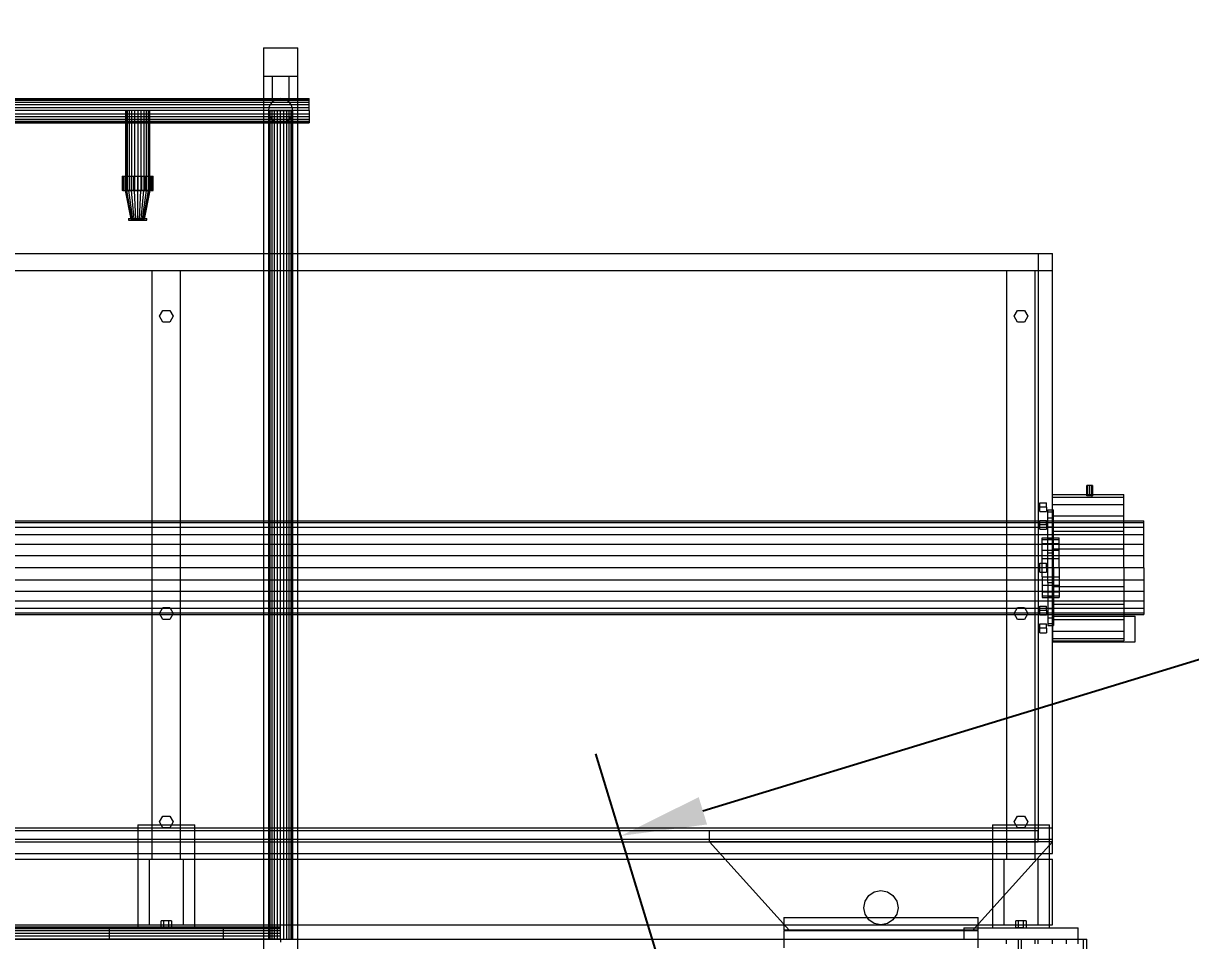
# Model space of a CAD drawing. Header units: millimetres. Extents: x -1970 to 34302, y -65268 to 6837.
# Drawn here: x 14969 to 17011, y 1097 to 2703 of the extents above; entities that cross this region are included whole.
import ezdxf

# ---------------------------------------------------------------- set-up
doc = ezdxf.new("R2010")
doc.units = ezdxf.units.MM
for name, color, linetype, lineweight in [('COTAS_O', 1, 'Continuous', 0), ('COTAS_P', 1, 'Continuous', 0), ('lateral_mezcladora', 7, 'Continuous', 0)]:
    doc.layers.add(name, color=color, linetype=linetype, lineweight=lineweight)
doc.dimstyles.new('R19_100', dxfattribs={"dimtxt": 250, "dimasz": 150, "dimexe": 150, "dimexo": 80, "dimgap": 100, "dimtad": 1, "dimtih": 1, "dimtoh": 1, "dimdsep": 46, "dimcen": 0.09, "dimadec": 0, "dimazin": 0, "dimtfac": 1, "dimtdec": 4, "dimtofl": 0, "dimtmove": 0, "dimatfit": 3, "dimfxl": 1, "dimtolj": 1, "dimtzin": 0, "dimarcsym": 0})

# ---------------------------------------------------------------- blocks, each defined once
blk = doc.blocks.new('*D3')
at = {"layer": 'COTAS_P', "color": 0, "lineweight": -2, "transparency": 16777216}
for p, q in [((25334.8, 3271.6), (25051.3, 4199.2)), ((16158.2, 1324.5), (24951.7, 4011.9)), ((16254.4, 496.5), (15970.9, 1424.2))]:
    blk.add_line(p, q, dxfattribs=at)
at = {"layer": 'COTAS_P', "color": 0, "transparency": 16777216}
for points in [[(24944.4, 4035.8), (24959, 3988), (25095.1, 4055.8)], [(16150.9, 1348.5), (16165.5, 1300.6), (16014.7, 1280.7)]]:
    blk.add_solid(points, dxfattribs=at)
at = {"layer": 'Defpoints', "color": 0, "transparency": 16777216}
for p in [(25095.1, 4055.8), (25358.2, 3195.1), (16277.8, 420)]:
    blk.add_point(p, dxfattribs=at)
blk = doc.blocks.new('*D16')
at = {"layer": 'COTAS_O', "color": 0, "lineweight": -2, "transparency": 16777216}
for p, q in [((10569.5, 1020), (10569.5, 50)), ((16769.5, 1020), (16769.5, 50)), ((10719.5, 200), (16619.5, 200))]:
    blk.add_line(p, q, dxfattribs=at)
at = {"layer": 'COTAS_O', "color": 0, "transparency": 16777216}
for points in [[(10719.5, 225), (10719.5, 175), (10569.5, 200)], [(16619.5, 225), (16619.5, 175), (16769.5, 200)]]:
    blk.add_solid(points, dxfattribs=at)
at = {"layer": 'Defpoints', "color": 0, "transparency": 16777216}
for p in [(10569.5, 1100), (16769.5, 1100), (16769.5, 200)]:
    blk.add_point(p, dxfattribs=at)

msp = doc.modelspace()

# ---------------------------------------------------------------- linework, layer by layer
at = {"layer": 'lateral_mezcladora'}
for p, q in [((15389.529, 2660), (15449.529, 2660)), ((15389.529, 2660), (15389.529, 2610)), ((15449.529, 2610), (15449.529, 2660)), ((15389.529, 2610), (15449.529, 2610)), ((15389.529, 2610), (15389.529, 20)), ((15404.529, 2610), (15434.529, 2610)), ((15404.529, 2610), (15404.529, 2571.2)), ((15434.529, 2571.2), (15434.529, 2610)), ((15449.529, 20), (15449.529, 2610)), ((12419.529, 2571.2), (15469.529, 2571.2)), ((12419.529, 2570.478), (15469.529, 2570.478)), ((12419.529, 2568.36), (15469.529, 2568.36)), ((12419.529, 2564.991), (15469.529, 2564.991)), ((12419.529, 2560.6), (15469.529, 2560.6)), ((12419.529, 2555.487), (15469.529, 2555.487)), ((15399.051, 2555.487), (15398.329, 2550)), ((15401.169, 2560.6), (15399.051, 2555.487)), ((15404.538, 2564.991), (15401.169, 2560.6)), ((15404.529, 2571.2), (15434.529, 2571.2)), ((15408.929, 2568.36), (15404.538, 2564.991)), ((15414.042, 2570.478), (15408.929, 2568.36)), ((15419.529, 2571.2), (15414.042, 2570.478)), ((15425.016, 2570.478), (15419.529, 2571.2)), ((15430.129, 2568.36), (15425.016, 2570.478)), ((15434.519, 2564.991), (15430.129, 2568.36)), ((15437.888, 2560.6), (15434.519, 2564.991)), ((15440.006, 2555.487), (15437.888, 2560.6)), ((15440.729, 2550), (15440.006, 2555.487)), ((15469.529, 2570.478), (15469.529, 2571.2)), ((15469.529, 2568.36), (15469.529, 2570.478)), ((15469.529, 2564.991), (15469.529, 2568.36)), ((15469.529, 2560.6), (15469.529, 2564.991)), ((15469.529, 2555.487), (15469.529, 2560.6)), ((15469.529, 2550), (15469.529, 2555.487)), ((15469.529, 2550), (12419.529, 2550)), ((12419.529, 2544.513), (15469.529, 2544.513)), ((12419.529, 2539.4), (15469.529, 2539.4)), ((12419.529, 2535.009), (15469.529, 2535.009)), ((15149.051, 2550), (15148.329, 2550)), ((15148.329, 2550), (15148.329, 2410)), ((15151.169, 2550), (15149.051, 2550)), ((15149.051, 2550), (15149.051, 2410)), ((15154.538, 2550), (15151.169, 2550)), ((15151.169, 2550), (15151.169, 2410)), ((15158.929, 2550), (15154.538, 2550)), ((15154.538, 2550), (15154.538, 2410)), ((15164.042, 2550), (15158.929, 2550)), ((15158.929, 2550), (15158.929, 2410)), ((15169.529, 2550), (15164.042, 2550)), ((15164.042, 2550), (15164.042, 2410)), ((15175.016, 2550), (15169.529, 2550)), ((15169.529, 2550), (15169.529, 2410)), ((15180.129, 2550), (15175.016, 2550)), ((15175.016, 2550), (15175.016, 2410)), ((15184.519, 2550), (15180.129, 2550)), ((15180.129, 2550), (15180.129, 2410)), ((15187.888, 2550), (15184.519, 2550)), ((15184.519, 2550), (15184.519, 2410)), ((15190.006, 2550), (15187.888, 2550)), ((15187.888, 2550), (15187.888, 2410)), ((15190.006, 2550), (15190.729, 2550)), ((15190.006, 2550), (15190.006, 2410)), ((15190.729, 2410), (15190.729, 2550)), ((15398.329, 2550), (15399.051, 2550)), ((15398.329, 2550), (15398.329, 1100)), ((15398.329, 2550), (15399.051, 2544.513)), ((15399.051, 2550), (15401.169, 2550)), ((15399.051, 1100), (15399.051, 2550)), ((15399.051, 2544.513), (15401.169, 2539.4)), ((15401.169, 2550), (15404.538, 2550)), ((15401.169, 1100), (15401.169, 2550)), ((15401.169, 2539.4), (15404.538, 2535.009)), ((15404.538, 2550), (15408.929, 2550)), ((15404.538, 1100), (15404.538, 2550)), ((15404.538, 2535.009), (15408.929, 2531.64)), ((15408.929, 2550), (15414.042, 2550)), ((15408.929, 1100), (15408.929, 2550)), ((15414.042, 2550), (15419.529, 2550)), ((15414.042, 1100), (15414.042, 2550)), ((15419.529, 2550), (15425.016, 2550)), ((15419.529, 1100), (15419.529, 2550)), ((15425.016, 2550), (15430.129, 2550)), ((15425.016, 1100), (15425.016, 2550)), ((15430.129, 2550), (15434.519, 2550)), ((15430.129, 1100), (15430.129, 2550)), ((15430.129, 2531.64), (15434.519, 2535.009)), ((15434.519, 2550), (15437.888, 2550)), ((15434.519, 1100), (15434.519, 2550)), ((15434.519, 2535.009), (15437.888, 2539.4)), ((15437.888, 2550), (15440.006, 2550)), ((15437.888, 1100), (15437.888, 2550)), ((15437.888, 2539.4), (15440.006, 2544.513)), ((15440.006, 2550), (15440.729, 2550)), ((15440.006, 1100), (15440.006, 2550)), ((15440.006, 2544.513), (15440.729, 2550)), ((15440.729, 1100), (15440.729, 2550)), ((15469.529, 2550), (15469.529, 2544.513)), ((15469.529, 2544.513), (15469.529, 2539.4)), ((15469.529, 2539.4), (15469.529, 2535.009)), ((15469.529, 2535.009), (15469.529, 2531.64)), ((12419.529, 2531.64), (15469.529, 2531.64)), ((12419.529, 2529.522), (15469.529, 2529.522)), ((12419.529, 2528.8), (15469.529, 2528.8)), ((15408.929, 2531.64), (15414.042, 2529.522)), ((15414.042, 2529.522), (15419.529, 2528.8)), ((15419.529, 2528.8), (15425.016, 2529.522)), ((15425.016, 2529.522), (15430.129, 2531.64)), ((15469.529, 2531.64), (15469.529, 2529.522)), ((15469.529, 2529.522), (15469.529, 2528.8)), ((15142.529, 2435), (15143.449, 2435)), ((15142.529, 2435), (15142.529, 2410)), ((15143.449, 2435), (15146.146, 2435)), ((15143.449, 2410), (15143.449, 2435)), ((15146.146, 2435), (15150.437, 2435)), ((15146.146, 2410), (15146.146, 2435)), ((15150.437, 2435), (15156.029, 2435)), ((15150.437, 2410), (15150.437, 2435)), ((15156.029, 2435), (15162.54, 2435)), ((15156.029, 2410), (15156.029, 2435)), ((15162.54, 2435), (15169.529, 2435)), ((15162.54, 2410), (15162.54, 2435)), ((15169.529, 2435), (15176.517, 2435)), ((15169.529, 2410), (15169.529, 2435)), ((15176.517, 2435), (15183.029, 2435)), ((15176.517, 2410), (15176.517, 2435)), ((15183.029, 2435), (15188.62, 2435)), ((15183.029, 2410), (15183.029, 2435)), ((15188.62, 2435), (15192.911, 2435)), ((15188.62, 2410), (15188.62, 2435)), ((15192.911, 2435), (15195.609, 2435)), ((15192.911, 2410), (15192.911, 2435)), ((15195.609, 2435), (15196.529, 2435)), ((15195.609, 2410), (15195.609, 2435)), ((15196.529, 2410), (15196.529, 2435)), ((15143.449, 2410), (15142.529, 2410)), ((15143.449, 2410), (15146.146, 2410)), ((15146.146, 2410), (15150.437, 2410)), ((15147.529, 2410), (15148.278, 2410)), ((15147.529, 2410), (15157.529, 2360)), ((15148.278, 2410), (15150.476, 2410)), ((15157.937, 2360), (15148.278, 2410)), ((15149.051, 2410), (15148.329, 2410)), ((15151.169, 2410), (15149.051, 2410)), ((15150.437, 2410), (15156.029, 2410)), ((15150.476, 2410), (15153.972, 2410)), ((15159.136, 2360), (15150.476, 2410)), ((15154.538, 2410), (15151.169, 2410)), ((15153.972, 2410), (15158.529, 2410)), ((15161.043, 2360), (15153.972, 2410)), ((15158.929, 2410), (15154.538, 2410)), ((15156.029, 2410), (15162.54, 2410)), ((15158.529, 2410), (15163.835, 2410)), ((15163.529, 2360), (15158.529, 2410)), ((15164.042, 2410), (15158.929, 2410)), ((15162.54, 2410), (15169.529, 2410)), ((15163.835, 2410), (15169.529, 2410)), ((15166.423, 2360), (15163.835, 2410)), ((15169.529, 2410), (15164.042, 2410)), ((15175.016, 2410), (15169.529, 2410)), ((15169.529, 2410), (15176.517, 2410)), ((15169.529, 2410), (15175.223, 2410)), ((15169.529, 2360), (15169.529, 2410)), ((15172.634, 2360), (15175.223, 2410)), ((15180.129, 2410), (15175.016, 2410)), ((15175.223, 2410), (15180.529, 2410)), ((15175.529, 2360), (15180.529, 2410)), ((15176.517, 2410), (15183.029, 2410)), ((15178.014, 2360), (15185.085, 2410)), ((15179.921, 2360), (15188.581, 2410)), ((15184.519, 2410), (15180.129, 2410)), ((15180.529, 2410), (15185.085, 2410)), ((15181.12, 2360), (15190.779, 2410)), ((15181.529, 2360), (15191.529, 2410)), ((15183.029, 2410), (15188.62, 2410)), ((15187.888, 2410), (15184.519, 2410)), ((15185.085, 2410), (15188.581, 2410)), ((15190.006, 2410), (15187.888, 2410)), ((15188.581, 2410), (15190.779, 2410)), ((15188.62, 2410), (15192.911, 2410)), ((15190.729, 2410), (15190.006, 2410)), ((15190.779, 2410), (15191.529, 2410)), ((15192.911, 2410), (15195.609, 2410)), ((15195.609, 2410), (15196.529, 2410)), ((15153.529, 2361), (15185.529, 2361)), ((15153.529, 2361), (15153.529, 2358)), ((15153.529, 2358), (15185.529, 2358)), ((15157.937, 2360), (15157.529, 2360)), ((15157.937, 2360), (15159.136, 2360)), ((15159.136, 2360), (15161.043, 2360)), ((15161.043, 2360), (15163.529, 2360)), ((15163.529, 2360), (15166.423, 2360)), ((15166.423, 2360), (15169.529, 2360)), ((15169.529, 2360), (15172.634, 2360)), ((15172.634, 2360), (15175.529, 2360)), ((15175.529, 2360), (15178.014, 2360)), ((15178.014, 2360), (15179.921, 2360)), ((15179.921, 2360), (15181.12, 2360)), ((15181.12, 2360), (15181.529, 2360)), ((15185.529, 2358), (15185.529, 2361)), ((10569.529, 2300), (16769.529, 2300)), ((16744.529, 2300), (16769.529, 2300)), ((16744.529, 2300), (16744.529, 2270)), ((16769.529, 1275), (16769.529, 2300)), ((16769.529, 2270), (16769.529, 2300)), ((10569.529, 2270), (16769.529, 2270)), ((15194.529, 2270), (15244.529, 2270)), ((15194.529, 2270), (15194.529, 1240)), ((15244.529, 1240), (15244.529, 2270)), ((16689.529, 2270), (16739.529, 2270)), ((16689.529, 2270), (16689.529, 1240)), ((16739.529, 1240), (16739.529, 2270)), ((16744.529, 2270), (16769.529, 2270)), ((16744.529, 2270), (16744.529, 1275)), ((16769.529, 1275), (16769.529, 2270)), ((15207.529, 2190), (15213.529, 2200.392)), ((15213.529, 2179.608), (15207.529, 2190)), ((15213.529, 2200.392), (15225.529, 2200.392)), ((15225.529, 2200.392), (15231.529, 2190)), ((15231.529, 2190), (15225.529, 2179.608)), ((16702.529, 2190), (16708.529, 2200.392)), ((16708.529, 2179.608), (16702.529, 2190)), ((16708.529, 2200.392), (16720.529, 2200.392)), ((16720.529, 2200.392), (16726.529, 2190)), ((16726.529, 2190), (16720.529, 2179.608)), ((15225.529, 2179.608), (15213.529, 2179.608)), ((16720.529, 2179.608), (16708.529, 2179.608)), ((16830.993, 1894), (16829.529, 1894)), ((16829.529, 1876), (16829.529, 1894)), ((16834.529, 1894), (16830.993, 1894)), ((16830.993, 1876), (16830.993, 1894)), ((16838.064, 1894), (16834.529, 1894)), ((16834.529, 1876), (16834.529, 1894)), ((16839.529, 1894), (16838.064, 1894)), ((16838.064, 1876), (16838.064, 1894)), ((16839.529, 1894), (16839.529, 1876)), ((16747.529, 1856), (16747.529, 1863.794)), ((16747.529, 1863.794), (16759.529, 1863.794)), ((16759.529, 1856), (16759.529, 1863.794)), ((16769.529, 1873.639), (16769.529, 1878)), ((16769.529, 1878), (16894.529, 1878)), ((16769.529, 1860.851), (16769.529, 1873.639)), ((16769.529, 1873.639), (16894.529, 1873.639)), ((16769.529, 1840.51), (16769.529, 1860.851)), ((16769.529, 1860.851), (16894.529, 1860.851)), ((16830.993, 1876), (16829.529, 1876)), ((16834.529, 1876), (16830.993, 1876)), ((16838.064, 1876), (16834.529, 1876)), ((16838.064, 1876), (16839.529, 1876)), ((16894.529, 1873.639), (16894.529, 1878)), ((16894.529, 1860.851), (16894.529, 1873.639)), ((16894.529, 1840.51), (16894.529, 1860.851)), ((16747.529, 1848.206), (16747.529, 1856)), ((16759.529, 1856), (16747.529, 1856)), ((16747.529, 1848.206), (16759.529, 1848.206)), ((16759.529, 1856), (16759.529, 1848.206)), ((16761.529, 1847.559), (16761.529, 1851)), ((16761.529, 1851), (16771.529, 1851)), ((16761.529, 1837.469), (16761.529, 1847.559)), ((16761.529, 1847.559), (16771.529, 1847.559)), ((16769.529, 1814), (16769.529, 1840.51)), ((16769.529, 1840.51), (16894.529, 1840.51)), ((16771.529, 1847.559), (16771.529, 1851)), ((16771.529, 1837.469), (16771.529, 1847.559)), ((16894.529, 1814), (16894.529, 1840.51)), ((10409.529, 1832), (16929.529, 1832)), ((10409.529, 1829.206), (16929.529, 1829.206)), ((10409.529, 1821.014), (16929.529, 1821.014)), ((16747.529, 1824.953), (16747.529, 1832.748)), ((16747.529, 1832.748), (16759.529, 1832.748)), ((16747.529, 1817.159), (16747.529, 1824.953)), ((16759.529, 1824.953), (16747.529, 1824.953)), ((16759.529, 1824.953), (16759.529, 1832.748)), ((16759.529, 1824.953), (16759.529, 1817.159)), ((16761.529, 1821.418), (16761.529, 1837.469)), ((16761.529, 1837.469), (16771.529, 1837.469)), ((16761.529, 1800.5), (16761.529, 1821.418)), ((16761.529, 1821.418), (16771.529, 1821.418)), ((16771.529, 1821.418), (16771.529, 1837.469)), ((16771.529, 1800.5), (16771.529, 1821.418)), ((16929.529, 1829.206), (16929.529, 1832)), ((16929.529, 1821.014), (16929.529, 1829.206)), ((16929.529, 1807.983), (16929.529, 1821.014)), ((10409.529, 1807.983), (16929.529, 1807.983)), ((16747.529, 1817.159), (16759.529, 1817.159)), ((16751.529, 1799.455), (16751.529, 1802)), ((16751.529, 1802), (16781.529, 1802)), ((16751.529, 1792.069), (16751.529, 1799.455)), ((16751.529, 1799.455), (16781.529, 1799.455)), ((16761.529, 1776.141), (16761.529, 1800.5)), ((16761.529, 1800.5), (16771.529, 1800.5)), ((16769.529, 1783.129), (16769.529, 1814)), ((16769.529, 1814), (16894.529, 1814)), ((16771.529, 1776.141), (16771.529, 1800.5)), ((16781.529, 1799.455), (16781.529, 1802)), ((16781.529, 1792.069), (16781.529, 1799.455)), ((16894.529, 1783.129), (16894.529, 1814)), ((16929.529, 1791), (16929.529, 1807.983)), ((10409.529, 1791), (16929.529, 1791)), ((16751.529, 1780.565), (16751.529, 1792.069)), ((16751.529, 1792.069), (16781.529, 1792.069)), ((16751.529, 1766.069), (16751.529, 1780.565)), ((16751.529, 1780.565), (16781.529, 1780.565)), ((16769.529, 1750), (16769.529, 1783.129)), ((16769.529, 1783.129), (16894.529, 1783.129)), ((16781.529, 1780.565), (16781.529, 1792.069)), ((16781.529, 1766.069), (16781.529, 1780.565)), ((16894.529, 1750), (16894.529, 1783.129)), ((16929.529, 1771.223), (16929.529, 1791)), ((10409.529, 1771.223), (16929.529, 1771.223)), ((16747.529, 1750), (16747.529, 1757.794)), ((16747.529, 1757.794), (16759.529, 1757.794)), ((16751.529, 1750), (16751.529, 1766.069)), ((16751.529, 1766.069), (16781.529, 1766.069)), ((16759.529, 1750), (16759.529, 1757.794)), ((16761.529, 1750), (16761.529, 1776.141)), ((16761.529, 1776.141), (16771.529, 1776.141)), ((16771.529, 1750), (16771.529, 1776.141)), ((16781.529, 1750), (16781.529, 1766.069)), ((16929.529, 1750), (16929.529, 1771.223)), ((16929.529, 1750), (10409.529, 1750)), ((16747.529, 1742.206), (16747.529, 1750)), ((16759.529, 1750), (16747.529, 1750)), ((16747.529, 1742.206), (16759.529, 1742.206)), ((16751.529, 1733.931), (16751.529, 1750)), ((16781.529, 1750), (16751.529, 1750)), ((16759.529, 1750), (16759.529, 1742.206)), ((16761.529, 1723.859), (16761.529, 1750)), ((16771.529, 1750), (16761.529, 1750)), ((16769.529, 1716.871), (16769.529, 1750)), ((16894.529, 1750), (16769.529, 1750)), ((16771.529, 1750), (16771.529, 1723.859)), ((16781.529, 1750), (16781.529, 1733.931)), ((16894.529, 1750), (16894.529, 1716.871)), ((16929.529, 1750), (16929.529, 1728.777)), ((10409.529, 1728.777), (16929.529, 1728.777)), ((16751.529, 1733.931), (16751.529, 1719.435)), ((16751.529, 1733.931), (16781.529, 1733.931)), ((16751.529, 1719.435), (16751.529, 1707.931)), ((16751.529, 1719.435), (16781.529, 1719.435)), ((16761.529, 1723.859), (16761.529, 1699.5)), ((16761.529, 1723.859), (16771.529, 1723.859)), ((16769.529, 1716.871), (16769.529, 1686)), ((16769.529, 1716.871), (16894.529, 1716.871)), ((16771.529, 1723.859), (16771.529, 1699.5)), ((16781.529, 1733.931), (16781.529, 1719.435)), ((16781.529, 1719.435), (16781.529, 1707.931)), ((16894.529, 1716.871), (16894.529, 1686)), ((16929.529, 1728.777), (16929.529, 1709)), ((10409.529, 1709), (16929.529, 1709)), ((16751.529, 1707.931), (16751.529, 1700.545)), ((16751.529, 1707.931), (16781.529, 1707.931)), ((16751.529, 1700.545), (16751.529, 1698)), ((16751.529, 1700.545), (16781.529, 1700.545)), ((16751.529, 1698), (16781.529, 1698)), ((16761.529, 1699.5), (16761.529, 1678.582)), ((16761.529, 1699.5), (16771.529, 1699.5)), ((16771.529, 1699.5), (16771.529, 1678.582)), ((16781.529, 1707.931), (16781.529, 1700.545)), ((16781.529, 1700.545), (16781.529, 1698)), ((16929.529, 1709), (16929.529, 1692.017)), ((10409.529, 1692.017), (16929.529, 1692.017)), ((10409.529, 1678.986), (16929.529, 1678.986)), ((15207.529, 1670), (15213.529, 1680.392)), ((15213.529, 1680.392), (15225.529, 1680.392)), ((15225.529, 1680.392), (15231.529, 1670)), ((16702.529, 1670), (16708.529, 1680.392)), ((16708.529, 1680.392), (16720.529, 1680.392)), ((16720.529, 1680.392), (16726.529, 1670)), ((16747.529, 1675.047), (16747.529, 1682.841)), ((16747.529, 1682.841), (16759.529, 1682.841)), ((16747.529, 1667.252), (16747.529, 1675.047)), ((16759.529, 1675.047), (16747.529, 1675.047)), ((16759.529, 1675.047), (16759.529, 1682.841)), ((16759.529, 1675.047), (16759.529, 1667.252)), ((16761.529, 1678.582), (16761.529, 1662.531)), ((16761.529, 1678.582), (16771.529, 1678.582)), ((16769.529, 1686), (16769.529, 1659.49)), ((16769.529, 1686), (16894.529, 1686)), ((16771.529, 1678.582), (16771.529, 1662.531)), ((16894.529, 1686), (16894.529, 1659.49)), ((16929.529, 1692.017), (16929.529, 1678.986)), ((16929.529, 1678.986), (16929.529, 1670.794)), ((10409.529, 1670.794), (16929.529, 1670.794)), ((10409.529, 1668), (16929.529, 1668)), ((15213.529, 1659.608), (15207.529, 1670)), ((15225.529, 1659.608), (15213.529, 1659.608)), ((15231.529, 1670), (15225.529, 1659.608)), ((16708.529, 1659.608), (16702.529, 1670)), ((16720.529, 1659.608), (16708.529, 1659.608)), ((16726.529, 1670), (16720.529, 1659.608)), ((16747.529, 1667.252), (16759.529, 1667.252)), ((16761.529, 1662.531), (16761.529, 1652.441)), ((16761.529, 1662.531), (16771.529, 1662.531)), ((16769.529, 1665), (16914.529, 1665)), ((16769.529, 1665), (16769.529, 1620)), ((16769.529, 1659.49), (16769.529, 1639.149)), ((16769.529, 1659.49), (16894.529, 1659.49)), ((16771.529, 1662.531), (16771.529, 1652.441)), ((16894.529, 1659.49), (16894.529, 1639.149)), ((16914.529, 1620), (16914.529, 1665)), ((16929.529, 1670.794), (16929.529, 1668)), ((16747.529, 1644), (16747.529, 1651.794)), ((16747.529, 1651.794), (16759.529, 1651.794)), ((16747.529, 1636.206), (16747.529, 1644)), ((16759.529, 1644), (16747.529, 1644)), ((16747.529, 1636.206), (16759.529, 1636.206)), ((16759.529, 1644), (16759.529, 1651.794)), ((16759.529, 1644), (16759.529, 1636.206)), ((16761.529, 1652.441), (16761.529, 1649)), ((16761.529, 1652.441), (16771.529, 1652.441)), ((16761.529, 1649), (16771.529, 1649)), ((16769.529, 1639.149), (16769.529, 1626.361)), ((16769.529, 1639.149), (16894.529, 1639.149)), ((16771.529, 1652.441), (16771.529, 1649)), ((16894.529, 1639.149), (16894.529, 1626.361)), ((16769.529, 1626.361), (16769.529, 1622)), ((16769.529, 1626.361), (16894.529, 1626.361)), ((16769.529, 1622), (16894.529, 1622)), ((16769.529, 1620), (16914.529, 1620)), ((16894.529, 1626.361), (16894.529, 1622)), ((15207.529, 1305), (15213.529, 1315.392)), ((15213.529, 1315.392), (15225.529, 1315.392)), ((15225.529, 1315.392), (15231.529, 1305)), ((16702.529, 1305), (16708.529, 1315.392)), ((16708.529, 1315.392), (16720.529, 1315.392)), ((16720.529, 1315.392), (16726.529, 1305)), ((10569.529, 1295), (16769.529, 1295)), ((10594.529, 1290), (16169.529, 1290)), ((15169.529, 1300), (15269.529, 1300)), ((15169.529, 1300), (15169.529, 1120)), ((15213.529, 1294.608), (15207.529, 1305)), ((15225.529, 1294.608), (15213.529, 1294.608)), ((15231.529, 1305), (15225.529, 1294.608)), ((15269.529, 1120), (15269.529, 1300)), ((16169.529, 1270), (16169.529, 1290)), ((16169.529, 1290), (16744.529, 1290)), ((16664.529, 1300), (16764.529, 1300)), ((16664.529, 1300), (16664.529, 1120)), ((16708.529, 1294.608), (16702.529, 1305)), ((16720.529, 1294.608), (16708.529, 1294.608)), ((16726.529, 1305), (16720.529, 1294.608)), ((16744.529, 1270), (16744.529, 1290)), ((16764.529, 1120), (16764.529, 1300)), ((16769.529, 1250), (16769.529, 1295)), ((10569.529, 1275), (16769.529, 1275)), ((10594.529, 1270), (16169.529, 1270)), ((16169.529, 1270), (16744.529, 1270)), ((16769.529, 1270), (16169.529, 1270)), ((16169.529, 1270), (16309.529, 1115)), ((16629.529, 1115), (16769.529, 1270)), ((16744.529, 1275), (16769.529, 1275)), ((10569.529, 1250), (16769.529, 1250)), ((10569.529, 1240), (16769.529, 1240)), ((15189.529, 1240), (15249.529, 1240)), ((15189.529, 1240), (15189.529, 1125)), ((15194.529, 1240), (15244.529, 1240)), ((15249.529, 1125), (15249.529, 1240)), ((16684.529, 1240), (16744.529, 1240)), ((16684.529, 1240), (16684.529, 1125)), ((16689.529, 1240), (16739.529, 1240)), ((16744.529, 1125), (16744.529, 1240)), ((16769.529, 1125), (16769.529, 1240)), ((16458.048, 1182.716), (16469.529, 1185)), ((16469.529, 1185), (16481.009, 1182.716)), ((16439.529, 1155), (16441.812, 1166.481)), ((16441.812, 1166.481), (16448.315, 1176.213)), ((16448.315, 1176.213), (16458.048, 1182.716)), ((16481.009, 1182.716), (16490.742, 1176.213)), ((16490.742, 1176.213), (16497.245, 1166.481)), ((16497.245, 1166.481), (16499.529, 1155)), ((16441.812, 1143.519), (16439.529, 1155)), ((16448.315, 1133.787), (16441.812, 1143.519)), ((16497.245, 1143.519), (16490.742, 1133.787)), ((16499.529, 1155), (16497.245, 1143.519)), ((10569.529, 1125), (16769.529, 1125)), ((15189.529, 1125), (15249.529, 1125)), ((15215.029, 1132), (15210.529, 1132)), ((15210.529, 1120), (15210.529, 1132)), ((15224.029, 1132), (15215.029, 1132)), ((15215.029, 1120), (15215.029, 1132)), ((15228.529, 1132), (15224.029, 1132)), ((15224.029, 1120), (15224.029, 1132)), ((15228.529, 1132), (15228.529, 1120)), ((16299.529, 1138), (16639.529, 1138)), ((16299.529, 1138), (16299.529, 1116)), ((16458.048, 1127.284), (16448.315, 1133.787)), ((16469.529, 1125), (16458.048, 1127.284)), ((16481.009, 1127.284), (16469.529, 1125)), ((16490.742, 1133.787), (16481.009, 1127.284)), ((16639.529, 1116), (16639.529, 1138)), ((16684.529, 1125), (16744.529, 1125)), ((16710.029, 1132), (16705.529, 1132)), ((16705.529, 1120), (16705.529, 1132)), ((16719.029, 1132), (16710.029, 1132)), ((16710.029, 1120), (16710.029, 1132)), ((16723.529, 1132), (16719.029, 1132)), ((16719.029, 1120), (16719.029, 1132)), ((16723.529, 1132), (16723.529, 1120)), ((14869.529, 1121.2), (15419.529, 1121.2)), ((14869.529, 1120.478), (15419.529, 1120.478)), ((14869.529, 1118.36), (15419.529, 1118.36)), ((14869.529, 1114.991), (15419.529, 1114.991)), ((14869.529, 1110.6), (15419.529, 1110.6)), ((14869.529, 1105.487), (15419.529, 1105.487)), ((15119.529, 1120), (15319.529, 1120)), ((15119.529, 1120), (15119.529, 1100)), ((15169.529, 1120), (15269.529, 1120)), ((15215.029, 1120), (15210.529, 1120)), ((15224.029, 1120), (15215.029, 1120)), ((15224.029, 1120), (15228.529, 1120)), ((15319.529, 1100), (15319.529, 1120)), ((15419.529, 1120.478), (15419.529, 1121.2)), ((15419.529, 1118.36), (15419.529, 1120.478)), ((15419.529, 1114.991), (15419.529, 1118.36)), ((15419.529, 1110.6), (15419.529, 1114.991)), ((15419.529, 1105.487), (15419.529, 1110.6)), ((15419.529, 1100), (15419.529, 1105.487)), ((16299.529, 1116), (16639.529, 1116)), ((16299.529, 1115), (16639.529, 1115)), ((16299.529, 1115), (16299.529, 1085)), ((16309.529, 1115), (16629.529, 1115)), ((16614.529, 1120), (16814.529, 1120)), ((16614.529, 1120), (16614.529, 1100)), ((16639.529, 1085), (16639.529, 1115)), ((16664.529, 1120), (16764.529, 1120)), ((16710.029, 1120), (16705.529, 1120)), ((16719.029, 1120), (16710.029, 1120)), ((16719.029, 1120), (16723.529, 1120)), ((16814.529, 1100), (16814.529, 1120)), ((10494.529, 1100), (16814.529, 1100)), ((10569.529, 1100), (16769.529, 1100)), ((15419.529, 1100), (14869.529, 1100)), ((15119.529, 1100), (15319.529, 1100)), ((15399.051, 1100), (15398.329, 1100)), ((15399.051, 1100), (15401.169, 1100)), ((15401.169, 1100), (15404.538, 1100)), ((15404.538, 1100), (15408.929, 1100)), ((15408.929, 1100), (15414.042, 1100)), ((15414.042, 1100), (15419.529, 1100)), ((15419.529, 1100), (15419.529, 1094.513)), ((15419.529, 1100), (15425.016, 1100)), ((15425.016, 1100), (15430.129, 1100)), ((15430.129, 1100), (15434.519, 1100)), ((15434.519, 1100), (15437.888, 1100)), ((15437.888, 1100), (15440.006, 1100)), ((15440.006, 1100), (15440.729, 1100)), ((16614.529, 1100), (16814.529, 1100)), ((16689.529, 1100), (16739.529, 1100)), ((16689.529, 1091.5), (16689.529, 1100)), ((16709.529, 1100), (16829.529, 1100)), ((16709.529, 1100), (16709.529, 12)), ((16709.529, 1100), (16715.529, 1100)), ((16715.529, 12), (16715.529, 1100)), ((16739.529, 1091.5), (16739.529, 1100)), ((16744.529, 1100), (16794.529, 1100)), ((16744.529, 1091.5), (16744.529, 1100)), ((16769.529, 1091.5), (16769.529, 1100)), ((16794.529, 1091.5), (16794.529, 1100)), ((16814.529, 1091.5), (16814.529, 1100)), ((16823.529, 1100), (16829.529, 1100)), ((16823.529, 1100), (16823.529, 12)), ((16829.529, 12), (16829.529, 1100))]:
    msp.add_line(p, q, dxfattribs=at)

# ---------------------------------------------------------------- dimensions: what is measured, and where the dimension line sits
at = {"layer": 'COTAS_O'}
dim = msp.add_aligned_dim(p1=(10569.529, 1100), p2=(16769.529, 1100), distance=-900, text='<> O', dimstyle='R19_100', dxfattribs=at)
dim.commit()
dim.dimension.update_dxf_attribs({"geometry": '*D16', "text_midpoint": (13669.529, 200)})
at = {"layer": 'COTAS_P'}
dim = msp.add_aligned_dim(p1=(16277.765, 420), p2=(25358.187, 3195.061), distance=900, text='<> P', dimstyle='R19_100', dxfattribs=at)
dim.commit()
dim.dimension.update_dxf_attribs({"geometry": '*D3', "text_midpoint": (20554.937, 2668.234)})

doc.saveas('drawing.dxf')
